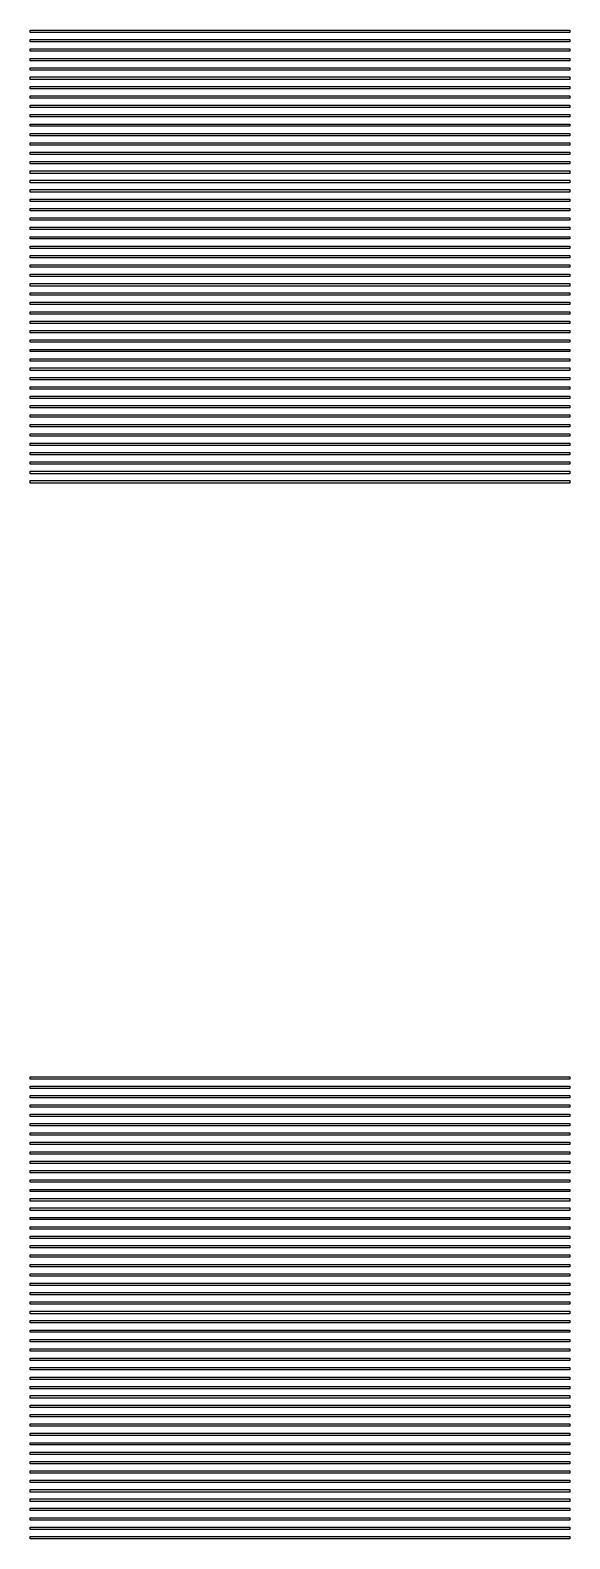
# Model space of a CAD drawing. Extents: x 40 to 187, y -3 to 150.
# Drawn here: x 67.85 to 70.2, y 120.94 to 127.51 of the extents above; entities that cross this region are included whole.
import ezdxf

# ---------------------------------------------------------------- set-up
doc = ezdxf.new("R2010")
doc.units = 0

msp = doc.modelspace()

# ---------------------------------------------------------------- linework, layer by layer
for p, q in [((67.8495, 127.503), (67.8495, 127.513)), ((67.8495, 127.513), (70.2015, 127.513)), ((70.2015, 127.503), (67.8495, 127.503)), ((70.2015, 127.513), (70.2015, 127.503)), ((67.8495, 127.462), (67.8495, 127.472)), ((67.8495, 127.472), (70.2015, 127.472)), ((70.2015, 127.462), (67.8495, 127.462)), ((67.8495, 127.421), (67.8495, 127.431)), ((67.8495, 127.431), (70.2015, 127.431)), ((70.2015, 127.472), (70.2015, 127.462)), ((70.2015, 127.431), (70.2015, 127.421)), ((70.2015, 127.421), (67.8495, 127.421)), ((67.8495, 127.38), (67.8495, 127.39)), ((67.8495, 127.39), (70.2015, 127.39)), ((70.2015, 127.38), (67.8495, 127.38)), ((70.2015, 127.39), (70.2015, 127.38)), ((67.8495, 127.339), (67.8495, 127.349)), ((67.8495, 127.349), (70.2015, 127.349)), ((70.2015, 127.339), (67.8495, 127.339)), ((67.8495, 127.298), (67.8495, 127.309)), ((67.8495, 127.309), (70.2015, 127.309)), ((70.2015, 127.298), (67.8495, 127.298)), ((70.2015, 127.349), (70.2015, 127.339)), ((70.2015, 127.309), (70.2015, 127.298)), ((67.8495, 127.257), (67.8495, 127.268)), ((67.8495, 127.268), (70.2015, 127.268)), ((70.2015, 127.257), (67.8495, 127.257)), ((67.8495, 127.217), (67.8495, 127.227)), ((67.8495, 127.227), (70.2015, 127.227)), ((70.2015, 127.268), (70.2015, 127.257)), ((70.2015, 127.227), (70.2015, 127.217)), ((70.2015, 127.217), (67.8495, 127.217)), ((67.8495, 127.176), (67.8495, 127.186)), ((67.8495, 127.186), (70.2015, 127.186)), ((70.2015, 127.176), (67.8495, 127.176)), ((70.2015, 127.186), (70.2015, 127.176)), ((67.8495, 127.135), (67.8495, 127.145)), ((67.8495, 127.145), (70.2015, 127.145)), ((70.2015, 127.135), (67.8495, 127.135)), ((67.8495, 127.094), (67.8495, 127.104)), ((67.8495, 127.104), (70.2015, 127.104)), ((70.2015, 127.145), (70.2015, 127.135)), ((70.2015, 127.104), (70.2015, 127.094)), ((70.2015, 127.094), (67.8495, 127.094)), ((67.8495, 127.053), (67.8495, 127.063)), ((67.8495, 127.063), (70.2015, 127.063)), ((70.2015, 127.053), (67.8495, 127.053)), ((70.2015, 127.063), (70.2015, 127.053)), ((67.8495, 127.012), (67.8495, 127.022)), ((67.8495, 127.022), (70.2015, 127.022)), ((70.2015, 127.012), (67.8495, 127.012)), ((67.8495, 126.971), (67.8495, 126.981)), ((67.8495, 126.981), (70.2015, 126.981)), ((70.2015, 126.971), (67.8495, 126.971)), ((70.2015, 127.022), (70.2015, 127.012)), ((70.2015, 126.981), (70.2015, 126.971)), ((67.8495, 126.93), (67.8495, 126.94)), ((67.8495, 126.94), (70.2015, 126.94)), ((70.2015, 126.93), (67.8495, 126.93)), ((67.8495, 126.889), (67.8495, 126.9)), ((67.8495, 126.9), (70.2015, 126.9)), ((70.2015, 126.94), (70.2015, 126.93)), ((70.2015, 126.9), (70.2015, 126.889)), ((70.2015, 126.889), (67.8495, 126.889)), ((67.8495, 126.848), (67.8495, 126.859)), ((67.8495, 126.859), (70.2015, 126.859)), ((70.2015, 126.848), (67.8495, 126.848)), ((70.2015, 126.859), (70.2015, 126.848)), ((67.8495, 126.807), (67.8495, 126.818)), ((67.8495, 126.818), (70.2015, 126.818)), ((70.2015, 126.807), (67.8495, 126.807)), ((67.8495, 126.767), (67.8495, 126.777)), ((67.8495, 126.777), (70.2015, 126.777)), ((70.2015, 126.767), (67.8495, 126.767)), ((70.2015, 126.818), (70.2015, 126.807)), ((70.2015, 126.777), (70.2015, 126.767)), ((67.8495, 126.726), (67.8495, 126.736)), ((67.8495, 126.736), (70.2015, 126.736)), ((70.2015, 126.726), (67.8495, 126.726)), ((70.2015, 126.736), (70.2015, 126.726)), ((67.8495, 126.685), (67.8495, 126.695)), ((67.8495, 126.695), (70.2015, 126.695)), ((70.2015, 126.685), (67.8495, 126.685)), ((67.8495, 126.644), (67.8495, 126.654)), ((67.8495, 126.654), (70.2015, 126.654)), ((70.2015, 126.644), (67.8495, 126.644)), ((70.2015, 126.695), (70.2015, 126.685)), ((70.2015, 126.654), (70.2015, 126.644)), ((67.8495, 126.603), (67.8495, 126.613)), ((67.8495, 126.613), (70.2015, 126.613)), ((70.2015, 126.603), (67.8495, 126.603)), ((67.8495, 126.562), (67.8495, 126.572)), ((67.8495, 126.572), (70.2015, 126.572)), ((70.2015, 126.613), (70.2015, 126.603)), ((70.2015, 126.572), (70.2015, 126.562)), ((70.2015, 126.562), (67.8495, 126.562)), ((67.8495, 126.521), (67.8495, 126.531)), ((67.8495, 126.531), (70.2015, 126.531)), ((70.2015, 126.521), (67.8495, 126.521)), ((70.2015, 126.531), (70.2015, 126.521)), ((67.8495, 126.48), (67.8495, 126.491)), ((67.8495, 126.491), (70.2015, 126.491)), ((70.2015, 126.48), (67.8495, 126.48)), ((67.8495, 126.439), (67.8495, 126.45)), ((67.8495, 126.45), (70.2015, 126.45)), ((70.2015, 126.439), (67.8495, 126.439)), ((70.2015, 126.491), (70.2015, 126.48)), ((70.2015, 126.45), (70.2015, 126.439)), ((67.8495, 126.398), (67.8495, 126.409)), ((67.8495, 126.409), (70.2015, 126.409)), ((70.2015, 126.398), (67.8495, 126.398)), ((70.2015, 126.409), (70.2015, 126.398)), ((67.8495, 126.358), (67.8495, 126.368)), ((67.8495, 126.368), (70.2015, 126.368)), ((70.2015, 126.358), (67.8495, 126.358)), ((67.8495, 126.317), (67.8495, 126.327)), ((67.8495, 126.327), (70.2015, 126.327)), ((70.2015, 126.317), (67.8495, 126.317)), ((70.2015, 126.368), (70.2015, 126.358)), ((70.2015, 126.327), (70.2015, 126.317)), ((67.8495, 126.276), (67.8495, 126.286)), ((67.8495, 126.286), (70.2015, 126.286)), ((70.2015, 126.276), (67.8495, 126.276)), ((67.8495, 126.235), (67.8495, 126.245)), ((67.8495, 126.245), (70.2015, 126.245)), ((70.2015, 126.286), (70.2015, 126.276)), ((70.2015, 126.245), (70.2015, 126.235)), ((70.2015, 126.235), (67.8495, 126.235)), ((67.8495, 126.194), (67.8495, 126.204)), ((67.8495, 126.204), (70.2015, 126.204)), ((70.2015, 126.194), (67.8495, 126.194)), ((70.2015, 126.204), (70.2015, 126.194)), ((67.8495, 126.153), (67.8495, 126.163)), ((67.8495, 126.163), (70.2015, 126.163)), ((70.2015, 126.153), (67.8495, 126.153)), ((67.8495, 126.112), (67.8495, 126.122)), ((67.8495, 126.122), (70.2015, 126.122)), ((70.2015, 126.112), (67.8495, 126.112)), ((70.2015, 126.163), (70.2015, 126.153)), ((70.2015, 126.122), (70.2015, 126.112)), ((67.8495, 126.071), (67.8495, 126.081)), ((67.8495, 126.081), (70.2015, 126.081)), ((70.2015, 126.071), (67.8495, 126.071)), ((70.2015, 126.081), (70.2015, 126.071)), ((67.8495, 126.03), (67.8495, 126.041)), ((67.8495, 126.041), (70.2015, 126.041)), ((70.2015, 126.03), (67.8495, 126.03)), ((67.8495, 125.989), (67.8495, 126)), ((67.8495, 126), (70.2015, 126)), ((70.2015, 125.989), (67.8495, 125.989)), ((70.2015, 126.041), (70.2015, 126.03)), ((70.2015, 126), (70.2015, 125.989)), ((67.8495, 125.949), (67.8495, 125.959)), ((67.8495, 125.959), (70.2015, 125.959)), ((70.2015, 125.949), (67.8495, 125.949)), ((67.8495, 125.908), (67.8495, 125.918)), ((67.8495, 125.918), (70.2015, 125.918)), ((70.2015, 125.959), (70.2015, 125.949)), ((70.2015, 125.918), (70.2015, 125.908)), ((70.2015, 125.908), (67.8495, 125.908)), ((67.8495, 125.867), (67.8495, 125.877)), ((67.8495, 125.877), (70.2015, 125.877)), ((70.2015, 125.867), (67.8495, 125.867)), ((70.2015, 125.877), (70.2015, 125.867)), ((67.8495, 125.826), (67.8495, 125.836)), ((67.8495, 125.836), (70.2015, 125.836)), ((70.2015, 125.826), (67.8495, 125.826)), ((67.8495, 125.785), (67.8495, 125.795)), ((67.8495, 125.795), (70.2015, 125.795)), ((70.2015, 125.785), (67.8495, 125.785)), ((70.2015, 125.836), (70.2015, 125.826)), ((70.2015, 125.795), (70.2015, 125.785)), ((67.8495, 125.744), (67.8495, 125.754)), ((67.8495, 125.754), (70.2015, 125.754)), ((70.2015, 125.744), (67.8495, 125.744)), ((70.2015, 125.754), (70.2015, 125.744)), ((67.8495, 125.703), (67.8495, 125.713)), ((67.8495, 125.713), (70.2015, 125.713)), ((70.2015, 125.703), (67.8495, 125.703)), ((67.8495, 125.662), (67.8495, 125.672)), ((67.8495, 125.672), (70.2015, 125.672)), ((70.2015, 125.662), (67.8495, 125.662)), ((70.2015, 125.713), (70.2015, 125.703)), ((70.2015, 125.672), (70.2015, 125.662)), ((67.8495, 125.621), (67.8495, 125.632)), ((67.8495, 125.632), (70.2015, 125.632)), ((70.2015, 125.621), (67.8495, 125.621)), ((67.8495, 125.58), (67.8495, 125.591)), ((67.8495, 125.591), (70.2015, 125.591)), ((70.2015, 125.632), (70.2015, 125.621)), ((70.2015, 125.591), (70.2015, 125.58)), ((70.2015, 125.58), (67.8495, 125.58)), ((67.8495, 125.539), (67.8495, 125.55)), ((67.8495, 125.55), (70.2015, 125.55)), ((70.2015, 125.539), (67.8495, 125.539)), ((70.2015, 125.55), (70.2015, 125.539)), ((67.8495, 122.942), (67.8495, 122.952)), ((67.8495, 122.952), (70.2015, 122.952)), ((70.2015, 122.942), (67.8495, 122.942)), ((67.8495, 122.901), (67.8495, 122.911)), ((67.8495, 122.911), (70.2015, 122.911)), ((70.2015, 122.901), (67.8495, 122.901)), ((70.2015, 122.952), (70.2015, 122.942)), ((70.2015, 122.911), (70.2015, 122.901)), ((67.8495, 122.86), (67.8495, 122.87)), ((67.8495, 122.87), (70.2015, 122.87)), ((70.2015, 122.86), (67.8495, 122.86)), ((67.8495, 122.819), (67.8495, 122.83)), ((67.8495, 122.83), (70.2015, 122.83)), ((70.2015, 122.87), (70.2015, 122.86)), ((70.2015, 122.83), (70.2015, 122.819)), ((70.2015, 122.819), (67.8495, 122.819)), ((67.8495, 122.778), (67.8495, 122.789)), ((67.8495, 122.789), (70.2015, 122.789)), ((70.2015, 122.778), (67.8495, 122.778)), ((70.2015, 122.789), (70.2015, 122.778)), ((67.8495, 122.738), (67.8495, 122.748)), ((67.8495, 122.748), (70.2015, 122.748)), ((70.2015, 122.738), (67.8495, 122.738)), ((67.8495, 122.697), (67.8495, 122.707)), ((67.8495, 122.707), (70.2015, 122.707)), ((70.2015, 122.697), (67.8495, 122.697)), ((70.2015, 122.748), (70.2015, 122.738)), ((70.2015, 122.707), (70.2015, 122.697)), ((67.8495, 122.656), (67.8495, 122.666)), ((67.8495, 122.666), (70.2015, 122.666)), ((70.2015, 122.656), (67.8495, 122.656)), ((67.8495, 122.615), (67.8495, 122.625)), ((67.8495, 122.625), (70.2015, 122.625)), ((70.2015, 122.666), (70.2015, 122.656)), ((70.2015, 122.625), (70.2015, 122.615)), ((70.2015, 122.615), (67.8495, 122.615)), ((67.8495, 122.574), (67.8495, 122.584)), ((67.8495, 122.584), (70.2015, 122.584)), ((70.2015, 122.574), (67.8495, 122.574)), ((70.2015, 122.584), (70.2015, 122.574)), ((67.8495, 122.533), (67.8495, 122.543)), ((67.8495, 122.543), (70.2015, 122.543)), ((70.2015, 122.533), (67.8495, 122.533)), ((67.8495, 122.492), (67.8495, 122.502)), ((67.8495, 122.502), (70.2015, 122.502)), ((70.2015, 122.543), (70.2015, 122.533)), ((70.2015, 122.502), (70.2015, 122.492)), ((70.2015, 122.492), (67.8495, 122.492)), ((67.8495, 122.451), (67.8495, 122.461)), ((67.8495, 122.461), (70.2015, 122.461)), ((70.2015, 122.451), (67.8495, 122.451)), ((70.2015, 122.461), (70.2015, 122.451)), ((67.8495, 122.41), (67.8495, 122.421)), ((67.8495, 122.421), (70.2015, 122.421)), ((70.2015, 122.41), (67.8495, 122.41)), ((67.8495, 122.369), (67.8495, 122.38)), ((67.8495, 122.38), (70.2015, 122.38)), ((70.2015, 122.369), (67.8495, 122.369)), ((70.2015, 122.421), (70.2015, 122.41)), ((70.2015, 122.38), (70.2015, 122.369)), ((67.8495, 122.329), (67.8495, 122.339)), ((67.8495, 122.339), (70.2015, 122.339)), ((70.2015, 122.329), (67.8495, 122.329)), ((67.8495, 122.288), (67.8495, 122.298)), ((67.8495, 122.298), (70.2015, 122.298)), ((70.2015, 122.339), (70.2015, 122.329)), ((70.2015, 122.298), (70.2015, 122.288)), ((70.2015, 122.288), (67.8495, 122.288)), ((67.8495, 122.247), (67.8495, 122.257)), ((67.8495, 122.257), (70.2015, 122.257)), ((70.2015, 122.247), (67.8495, 122.247)), ((70.2015, 122.257), (70.2015, 122.247)), ((67.8495, 122.206), (67.8495, 122.216)), ((67.8495, 122.216), (70.2015, 122.216)), ((70.2015, 122.206), (67.8495, 122.206)), ((67.8495, 122.165), (67.8495, 122.175)), ((67.8495, 122.175), (70.2015, 122.175)), ((70.2015, 122.165), (67.8495, 122.165)), ((70.2015, 122.216), (70.2015, 122.206)), ((70.2015, 122.175), (70.2015, 122.165)), ((67.8495, 122.124), (67.8495, 122.134)), ((67.8495, 122.134), (70.2015, 122.134)), ((70.2015, 122.124), (67.8495, 122.124)), ((70.2015, 122.134), (70.2015, 122.124)), ((67.8495, 122.083), (67.8495, 122.093)), ((67.8495, 122.093), (70.2015, 122.093)), ((70.2015, 122.083), (67.8495, 122.083)), ((67.8495, 122.042), (67.8495, 122.052)), ((67.8495, 122.052), (70.2015, 122.052)), ((70.2015, 122.042), (67.8495, 122.042)), ((70.2015, 122.093), (70.2015, 122.083)), ((70.2015, 122.052), (70.2015, 122.042)), ((67.8495, 122.001), (67.8495, 122.012)), ((67.8495, 122.012), (70.2015, 122.012)), ((70.2015, 122.001), (67.8495, 122.001)), ((67.8495, 121.96), (67.8495, 121.971)), ((67.8495, 121.971), (70.2015, 121.971)), ((70.2015, 122.012), (70.2015, 122.001)), ((70.2015, 121.971), (70.2015, 121.96)), ((70.2015, 121.96), (67.8495, 121.96)), ((67.8495, 121.919), (67.8495, 121.93)), ((67.8495, 121.93), (70.2015, 121.93)), ((70.2015, 121.919), (67.8495, 121.919)), ((70.2015, 121.93), (70.2015, 121.919)), ((67.8495, 121.879), (67.8495, 121.889)), ((67.8495, 121.889), (70.2015, 121.889)), ((70.2015, 121.879), (67.8495, 121.879)), ((67.8495, 121.838), (67.8495, 121.848)), ((67.8495, 121.848), (70.2015, 121.848)), ((70.2015, 121.838), (67.8495, 121.838)), ((70.2015, 121.889), (70.2015, 121.879)), ((70.2015, 121.848), (70.2015, 121.838)), ((67.8495, 121.797), (67.8495, 121.807)), ((67.8495, 121.807), (70.2015, 121.807)), ((70.2015, 121.797), (67.8495, 121.797)), ((70.2015, 121.807), (70.2015, 121.797)), ((67.8495, 121.756), (67.8495, 121.766)), ((67.8495, 121.766), (70.2015, 121.766)), ((70.2015, 121.756), (67.8495, 121.756)), ((67.8495, 121.715), (67.8495, 121.725)), ((67.8495, 121.725), (70.2015, 121.725)), ((70.2015, 121.715), (67.8495, 121.715)), ((70.2015, 121.766), (70.2015, 121.756)), ((70.2015, 121.725), (70.2015, 121.715)), ((67.8495, 121.674), (67.8495, 121.684)), ((67.8495, 121.684), (70.2015, 121.684)), ((70.2015, 121.674), (67.8495, 121.674)), ((67.8495, 121.633), (67.8495, 121.643)), ((67.8495, 121.643), (70.2015, 121.643)), ((70.2015, 121.684), (70.2015, 121.674)), ((70.2015, 121.643), (70.2015, 121.633)), ((70.2015, 121.633), (67.8495, 121.633)), ((67.8495, 121.592), (67.8495, 121.602)), ((67.8495, 121.602), (70.2015, 121.602)), ((70.2015, 121.592), (67.8495, 121.592)), ((70.2015, 121.602), (70.2015, 121.592)), ((67.8495, 121.551), (67.8495, 121.562)), ((67.8495, 121.562), (70.2015, 121.562)), ((70.2015, 121.551), (67.8495, 121.551)), ((67.8495, 121.51), (67.8495, 121.521)), ((67.8495, 121.521), (70.2015, 121.521)), ((70.2015, 121.51), (67.8495, 121.51)), ((70.2015, 121.562), (70.2015, 121.551)), ((70.2015, 121.521), (70.2015, 121.51)), ((67.8495, 121.47), (67.8495, 121.48)), ((67.8495, 121.48), (70.2015, 121.48)), ((70.2015, 121.47), (67.8495, 121.47)), ((70.2015, 121.48), (70.2015, 121.47)), ((67.8495, 121.429), (67.8495, 121.439)), ((67.8495, 121.439), (70.2015, 121.439)), ((70.2015, 121.429), (67.8495, 121.429)), ((67.8495, 121.388), (67.8495, 121.398)), ((67.8495, 121.398), (70.2015, 121.398)), ((70.2015, 121.388), (67.8495, 121.388)), ((70.2015, 121.439), (70.2015, 121.429)), ((70.2015, 121.398), (70.2015, 121.388)), ((67.8495, 121.347), (67.8495, 121.357)), ((67.8495, 121.357), (70.2015, 121.357)), ((70.2015, 121.347), (67.8495, 121.347)), ((67.8495, 121.306), (67.8495, 121.316)), ((67.8495, 121.316), (70.2015, 121.316)), ((70.2015, 121.357), (70.2015, 121.347)), ((70.2015, 121.316), (70.2015, 121.306)), ((70.2015, 121.306), (67.8495, 121.306)), ((67.8495, 121.265), (67.8495, 121.275)), ((67.8495, 121.275), (70.2015, 121.275)), ((70.2015, 121.265), (67.8495, 121.265)), ((70.2015, 121.275), (70.2015, 121.265)), ((67.8495, 121.224), (67.8495, 121.234)), ((67.8495, 121.234), (70.2015, 121.234)), ((70.2015, 121.224), (67.8495, 121.224)), ((67.8495, 121.183), (67.8495, 121.193)), ((67.8495, 121.193), (70.2015, 121.193)), ((70.2015, 121.183), (67.8495, 121.183)), ((70.2015, 121.234), (70.2015, 121.224)), ((70.2015, 121.193), (70.2015, 121.183)), ((67.8495, 121.142), (67.8495, 121.153)), ((67.8495, 121.153), (70.2015, 121.153)), ((70.2015, 121.142), (67.8495, 121.142)), ((67.8495, 121.101), (67.8495, 121.112)), ((67.8495, 121.112), (70.2015, 121.112)), ((70.2015, 121.153), (70.2015, 121.142)), ((70.2015, 121.112), (70.2015, 121.101)), ((70.2015, 121.101), (67.8495, 121.101)), ((67.8495, 121.061), (67.8495, 121.071)), ((67.8495, 121.071), (70.2015, 121.071)), ((70.2015, 121.061), (67.8495, 121.061)), ((70.2015, 121.071), (70.2015, 121.061)), ((67.8495, 121.02), (67.8495, 121.03)), ((67.8495, 121.03), (70.2015, 121.03)), ((70.2015, 121.02), (67.8495, 121.02)), ((67.8495, 120.979), (67.8495, 120.989)), ((67.8495, 120.989), (70.2015, 120.989)), ((70.2015, 121.03), (70.2015, 121.02)), ((70.2015, 120.989), (70.2015, 120.979)), ((70.2015, 120.979), (67.8495, 120.979)), ((67.8495, 120.938), (67.8495, 120.948)), ((67.8495, 120.948), (70.2015, 120.948)), ((70.2015, 120.938), (67.8495, 120.938)), ((70.2015, 120.948), (70.2015, 120.938))]:
    msp.add_line(p, q)

doc.saveas('drawing.dxf')
